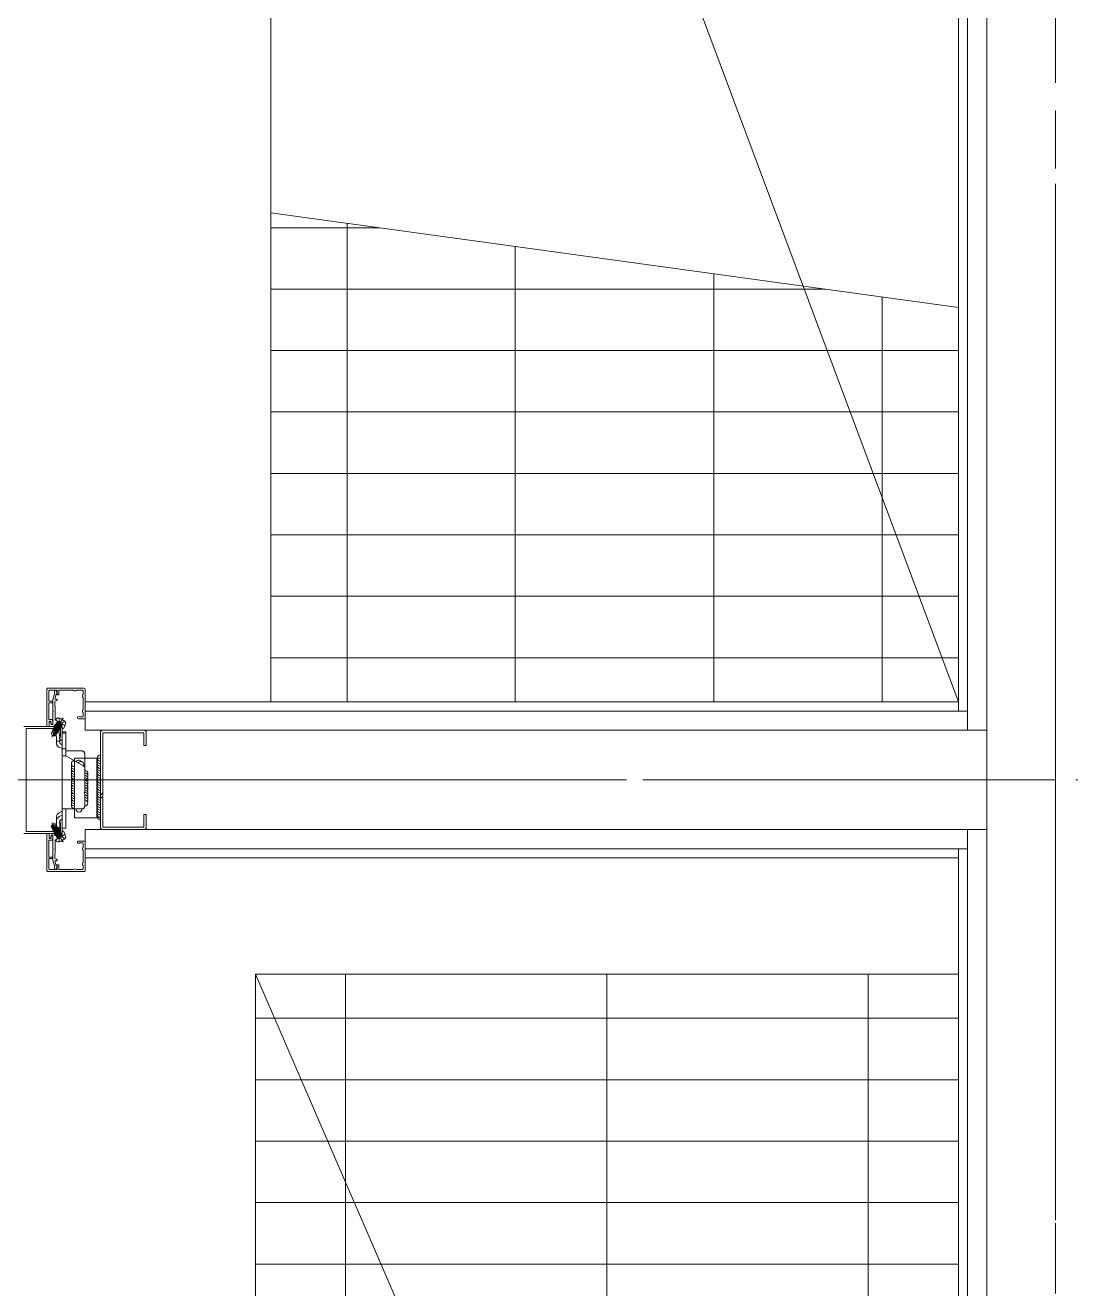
# Model space of a CAD drawing. Units: millimetres at full size. Extents: x -12803 to 120774, y -9413 to 101127.
# Drawn here: x 92400 to 93084, y 10164 to 10990 of the extents above; entities that cross this region are included whole.
import ezdxf

# ---------------------------------------------------------------- set-up
doc = ezdxf.new("R2010")
doc.units = ezdxf.units.MM
doc.header["$LTSCALE"] = 30
for name, pattern in [('CHAIN2', [12, 9, -1, 1, -1]), ('DASHED3', [4, 3, -1]), ('DOUBLE_CHAIN1', [8.8, 5, -1, 0.6, -0.6, 0.6, -1]), ('LONG_DOUBLE_CHAIN', [21.8, 18, -1, 0.6, -0.6, 0.6, -1])]:
    doc.linetypes.add(name, pattern=pattern)
doc.layers.add('0-0_NoName', color=7, linetype='Continuous')
for name, color, linetype, lineweight in [('0-5_AIHO47-厨房機器アウトライン', 7, 'Continuous', 15), ('0-6_AIHO30-厨房機器LL', 7, 'Continuous', 15), ('0-E_AIHO48-厨房機器既設品', 7, 'Continuous', 15), ('2-2_間仕切り芯', 7, 'DOUBLE_CHAIN1', 15), ('2-3_間仕切り', 7, 'Continuous', 15), ('2-A_建具', 7, 'Continuous', 15), ('3-2_AIHO08-壁芯', 7, 'CHAIN2', 15), ('3-3_AIHO30-厨房機器', 7, 'Continuous', 15), ('3-7_AIHO32-厨房機器補助線', 7, 'LONG_DOUBLE_CHAIN', 15)]:
    doc.layers.add(name, color=color, linetype=linetype, lineweight=lineweight)

# ---------------------------------------------------------------- blocks, each defined once
blk = doc.blocks.new('グループ部品-732')
at = {"layer": '0-5_AIHO47-厨房機器アウトライン'}
for p, q in [((92550.86, 10369.39), (92550.86, 9307.39)), ((93010.86, 10369.39), (92550.86, 10369.39)), ((93010.86, 9307.39), (93010.86, 10369.39))]:
    blk.add_line(p, q, dxfattribs=at)
at = {"layer": '0-6_AIHO30-厨房機器LL'}
for p, q in [((92609.86, 10103.25), (92609.86, 10369.39)), ((92780.86, 10080.24), (92780.86, 10369.39)), ((92951.86, 10057.22), (92951.86, 10369.39)), ((92550.86, 10340.46), (93010.86, 10340.46)), ((92550.86, 10300.26), (93010.86, 10300.26)), ((92550.86, 10260.06), (93010.86, 10260.06)), ((92550.86, 10219.86), (93010.86, 10219.86)), ((92550.86, 10179.66), (93010.86, 10179.66))]:
    blk.add_line(p, q, dxfattribs=at)
at = {"layer": '0-E_AIHO48-厨房機器既設品'}
for p, q in [((92560.86, 11752.41), (92560.86, 10547.41)), ((93010.86, 10547.41), (92560.86, 11752.41)), ((92560.86, 11752.41), (92560.86, 10547.41)), ((93010.86, 10547.41), (93010.86, 11752.41)), ((93010.86, 10547.41), (93010.86, 11752.41)), ((93010.86, 10805.6), (92560.86, 10867.52)), ((92631.95, 10857.74), (92560.86, 10857.74)), ((92610.86, 10860.64), (92610.86, 10547.41)), ((92720.86, 10845.5), (92720.86, 10547.41)), ((92850.86, 10827.62), (92850.86, 10547.41)), ((92924.11, 10817.54), (92560.86, 10817.54)), ((92960.86, 10812.48), (92960.86, 10547.41)), ((93010.86, 10777.34), (92560.86, 10777.34)), ((93010.86, 10737.14), (92560.86, 10737.14)), ((93010.86, 10696.94), (92560.86, 10696.94)), ((93010.86, 10656.74), (92560.86, 10656.74)), ((93010.86, 10616.54), (92560.86, 10616.54)), ((93010.86, 10576.34), (92560.86, 10576.34)), ((92560.86, 10547.41), (93010.86, 10547.41)), ((92560.86, 10547.41), (93010.86, 10547.41))]:
    blk.add_line(p, q, dxfattribs=at)
at = {"layer": '2-2_間仕切り芯'}
for p, q in [((93074.36, 15110.39), (93074.36, 6056.41)), ((90795.67, 10496.41), (93546.63, 10496.41))]:
    blk.add_line(p, q, dxfattribs=at)
at = {"layer": '2-3_間仕切り'}
for p, q in [((93010.86, 14463.91), (93010.86, 10541.41)), ((93016.86, 14463.91), (93016.86, 10528.91)), ((93029.36, 11818.91), (93029.36, 8828.91)), ((92439.36, 10547.41), (93010.86, 10547.41)), ((92439.36, 10541.41), (93016.86, 10541.41)), ((92439.36, 10528.91), (93029.36, 10528.91)), ((92439.36, 10463.91), (93029.36, 10463.91)), ((93016.86, 10463.91), (93016.86, 8828.91)), ((92439.36, 10451.41), (93016.86, 10451.41)), ((93010.86, 10451.41), (93010.86, 8841.41)), ((92439.36, 10445.41), (93010.86, 10445.41))]:
    blk.add_line(p, q, dxfattribs=at)
at = {"layer": '2-A_建具'}
for p, q in [((92439.36, 10528.91), (92439.36, 10555.91)), ((92399.36, 10531.41), (92424.36, 10531.41)), ((92419.29, 10531.24), (92419.2, 10531.09)), ((92419.29, 10531.24), (92419.72, 10531.24)), ((92423.06, 10529.87), (92419.29, 10531.24)), ((92419.64, 10531.84), (92419.55, 10531.69)), ((92419.55, 10531.69), (92419.77, 10531.31)), ((92419.55, 10531.69), (92423.33, 10530.32)), ((92419.64, 10531.84), (92420.07, 10531.84)), ((92423.41, 10530.47), (92419.64, 10531.84)), ((92419.72, 10531.24), (92419.77, 10531.31)), ((92419.72, 10531.24), (92422.84, 10530.24)), ((92422.89, 10530.32), (92419.77, 10531.31)), ((92419.9, 10532.3), (92420.12, 10531.92)), ((92420.03, 10535.56), (92420.67, 10536.48)), ((92426.09, 10532.06), (92420.03, 10535.56)), ((92420.07, 10531.84), (92420.12, 10531.92)), ((92420.07, 10531.84), (92423.19, 10530.85)), ((92420.34, 10533.06), (92420.25, 10532.91)), ((92420.25, 10532.91), (92420.47, 10532.53)), ((92420.25, 10532.91), (92424.03, 10531.53)), ((92420.42, 10532.45), (92420.47, 10532.53)), ((92423.59, 10531.53), (92420.47, 10532.53)), ((92420.6, 10533.51), (92420.82, 10533.13)), ((92420.6, 10533.51), (92424.38, 10532.14)), ((92420.77, 10533.06), (92420.82, 10533.13)), ((92420.77, 10533.06), (92423.89, 10532.06)), ((92423.94, 10532.14), (92420.82, 10533.13)), ((92420.95, 10534.12), (92421.17, 10533.74)), ((92424.42, 10532.21), (92420.99, 10534.19)), ((92421.12, 10533.66), (92421.17, 10533.74)), ((92422.53, 10533.3), (92421.17, 10533.74)), ((92421.31, 10534.24), (92421.21, 10534.07)), ((92421.37, 10530.9), (92421.97, 10531.94)), ((92422.47, 10532.8), (92424.93, 10537.06)), ((92423.54, 10531.46), (92423.59, 10531.53)), ((92423.76, 10531.08), (92423.54, 10531.46)), ((92424.03, 10531.53), (92423.59, 10531.53)), ((92423.89, 10532.06), (92423.94, 10532.14)), ((92424.11, 10531.68), (92423.89, 10532.06)), ((92424.38, 10532.14), (92423.94, 10532.14)), ((92424.11, 10531.68), (92424.03, 10531.53)), ((92424.3, 10532.51), (92424.2, 10532.34)), ((92424.36, 10531.41), (92424.36, 10522.41)), ((92424.42, 10532.21), (92424.38, 10532.14)), ((92426.09, 10532.06), (92426.56, 10533.08)), ((92435.11, 10536.41), (92438.86, 10536.41)), ((92423.26, 10530.11), (92400.76, 10530.11)), ((92400.76, 10530.11), (92400.76, 10462.71)), ((92418.28, 10528.83), (92417.13, 10526.85)), ((92417.13, 10526.85), (92417.93, 10525.22)), ((92418.4, 10527.15), (92417.17, 10526.92)), ((92420.87, 10530.03), (92417.59, 10524.34)), ((92418.81, 10526.45), (92417.93, 10525.22)), ((92418.19, 10525.07), (92417.93, 10525.22)), ((92418.24, 10529.42), (92418.15, 10529.27)), ((92418.15, 10529.27), (92418.37, 10528.89)), ((92418.15, 10529.27), (92420.77, 10528.32)), ((92418.37, 10525.39), (92418.19, 10525.07)), ((92419.99, 10525.2), (92418.19, 10525.07)), ((92418.24, 10529.42), (92418.67, 10529.42)), ((92420.91, 10528.45), (92418.24, 10529.42)), ((92420.17, 10527.74), (92418.28, 10528.83)), ((92418.32, 10528.81), (92418.37, 10528.89)), ((92420.62, 10528.17), (92418.37, 10528.89)), ((92419.83, 10525.52), (92418.37, 10525.39)), ((92418.59, 10530.03), (92418.5, 10529.87)), ((92418.5, 10529.87), (92418.72, 10529.5)), ((92418.5, 10529.87), (92422.28, 10528.5)), ((92418.59, 10530.03), (92419.02, 10530.03)), ((92422.36, 10528.65), (92418.59, 10530.03)), ((92418.67, 10529.42), (92418.72, 10529.5)), ((92418.67, 10529.42), (92421.79, 10528.43)), ((92421.84, 10528.5), (92418.72, 10529.5)), ((92418.81, 10526.45), (92421, 10528.54)), ((92418.94, 10530.63), (92418.85, 10530.48)), ((92418.85, 10530.48), (92419.07, 10530.1)), ((92418.85, 10530.48), (92422.63, 10529.11)), ((92418.94, 10530.63), (92419.37, 10530.63)), ((92422.71, 10529.26), (92418.94, 10530.63)), ((92419.02, 10530.03), (92419.07, 10530.1)), ((92419.02, 10530.03), (92422.14, 10529.03)), ((92422.19, 10529.11), (92419.07, 10530.1)), ((92419.2, 10531.09), (92419.42, 10530.71)), ((92419.2, 10531.09), (92422.98, 10529.71)), ((92419.37, 10530.63), (92419.42, 10530.71)), ((92419.37, 10530.63), (92422.49, 10529.64)), ((92422.54, 10529.71), (92419.42, 10530.71)), ((92422.03, 10529.28), (92419.77, 10528.88)), ((92421.14, 10527.18), (92420.88, 10527.33)), ((92421.09, 10527.21), (92421.49, 10527.9)), ((92421.33, 10528.11), (92421.93, 10527.9)), ((92422.01, 10528.05), (92421.41, 10528.27)), ((92421.79, 10528.43), (92421.84, 10528.5)), ((92422.01, 10528.05), (92421.79, 10528.43)), ((92422.28, 10528.5), (92421.84, 10528.5)), ((92422.01, 10528.05), (92421.93, 10527.9)), ((92422.14, 10529.03), (92422.19, 10529.11)), ((92422.36, 10528.65), (92422.14, 10529.03)), ((92422.63, 10529.11), (92422.19, 10529.11)), ((92422.36, 10528.65), (92422.28, 10528.5)), ((92422.49, 10529.64), (92422.54, 10529.71)), ((92422.71, 10529.26), (92422.49, 10529.64)), ((92422.98, 10529.71), (92422.54, 10529.71)), ((92422.71, 10529.26), (92422.63, 10529.11)), ((92422.71, 10524.41), (92423.26, 10524.41)), ((92422.71, 10523.54), (92422.71, 10524.41)), ((92423.36, 10522.41), (92422.71, 10523.54)), ((92422.84, 10530.24), (92422.89, 10530.32)), ((92423.06, 10529.87), (92422.84, 10530.24)), ((92422.86, 10520.81), (92422.86, 10524.61)), ((92423.33, 10530.32), (92422.89, 10530.32)), ((92423.06, 10529.87), (92422.98, 10529.71)), ((92423.19, 10530.85), (92423.24, 10530.93)), ((92423.41, 10530.47), (92423.19, 10530.85)), ((92423.26, 10524.41), (92423.26, 10530.11)), ((92423.41, 10530.47), (92423.33, 10530.32)), ((92426.66, 10519.41), (92426.66, 10527.01)), ((92449.36, 10465.51), (92449.36, 10527.31)), ((92450.96, 10528.91), (92477.76, 10528.91)), ((92424.36, 10522.06), (92422.86, 10522.77)), ((92424.36, 10522.41), (92423.36, 10522.41)), ((92424.36, 10522.89), (92424.36, 10522.18)), ((92424.36, 10512.11), (92424.36, 10512.41)), ((92449.36, 10510.73), (92449.36, 10471.73)), ((92439.16, 10488.62), (92439.16, 10503.89)), ((92449.36, 10486.41), (92450.96, 10488.01)), ((92449.36, 10484.29), (92450.96, 10485.89)), ((92422.46, 10475), (92424.36, 10475.88)), ((92424.36, 10473.71), (92424.36, 10473.41)), ((92479.36, 10473.91), (92479.36, 10465.51)), ((92417.13, 10465.97), (92417.93, 10467.6)), ((92417.49, 10465.95), (92418.11, 10467.28)), ((92420.87, 10462.79), (92417.59, 10468.48)), ((92417.93, 10467.6), (92418.19, 10467.75)), ((92418.11, 10467.28), (92417.93, 10467.6)), ((92418.81, 10466.37), (92418.19, 10467.75)), ((92419.99, 10467.62), (92418.19, 10467.75)), ((92418.81, 10466.37), (92419.52, 10463.42)), ((92419.25, 10464.55), (92421.14, 10465.64)), ((92419.39, 10463.94), (92421.14, 10465.53)), ((92421.58, 10465.53), (92419.44, 10463.74)), ((92419.49, 10463.55), (92421.66, 10465.38)), ((92419.61, 10466.37), (92420.03, 10467.55)), ((92421.14, 10465.64), (92419.99, 10467.62)), ((92420.33, 10465.35), (92422.59, 10464.95)), ((92420.56, 10472.01), (92420.56, 10469.47)), ((92420.56, 10469.42), (92420.56, 10466.65)), ((92421.09, 10465.61), (92421.14, 10465.53)), ((92421.58, 10465.53), (92421.14, 10465.53)), ((92421.66, 10465.38), (92421.44, 10465)), ((92421.66, 10465.38), (92421.58, 10465.53)), ((92422.86, 10466.45), (92422.34, 10463.54)), ((92422.44, 10472.4), (92424.36, 10473.31)), ((92422.71, 10469.28), (92423.36, 10470.41)), ((92422.71, 10468.41), (92422.71, 10469.28)), ((92423.26, 10468.41), (92422.71, 10468.41)), ((92422.86, 10469.42), (92422.86, 10466.45)), ((92423.26, 10462.71), (92423.26, 10468.41)), ((92423.36, 10470.41), (92424.36, 10470.41)), ((92424.36, 10470.76), (92423.43, 10470.32)), ((92424.36, 10461.41), (92399.36, 10461.41)), ((92400.76, 10462.71), (92423.26, 10462.71)), ((92418.28, 10463.99), (92418.54, 10464.14)), ((92418.32, 10464.01), (92418.72, 10463.33)), ((92418.99, 10463.36), (92418.5, 10462.95)), ((92418.59, 10462.79), (92418.5, 10462.95)), ((92418.59, 10462.79), (92419.08, 10463.21)), ((92418.59, 10462.79), (92419.02, 10462.79)), ((92421.93, 10464.93), (92418.85, 10462.34)), ((92418.85, 10462.34), (92419.07, 10462.72)), ((92418.94, 10462.19), (92418.85, 10462.34)), ((92418.94, 10462.19), (92422.01, 10464.77)), ((92418.94, 10462.19), (92419.37, 10462.19)), ((92421.44, 10465), (92419.02, 10462.79)), ((92419.02, 10462.79), (92419.07, 10462.72)), ((92419.07, 10462.72), (92421.49, 10464.93)), ((92422.28, 10464.32), (92419.2, 10461.73)), ((92419.2, 10461.73), (92419.42, 10462.11)), ((92419.29, 10461.58), (92419.2, 10461.73)), ((92419.29, 10461.58), (92422.36, 10464.17)), ((92419.29, 10461.58), (92419.72, 10461.58)), ((92421.79, 10464.39), (92419.37, 10462.19)), ((92419.37, 10462.19), (92419.42, 10462.11)), ((92419.42, 10462.11), (92421.84, 10464.32)), ((92422.63, 10463.71), (92419.55, 10461.13)), ((92419.55, 10461.13), (92419.77, 10461.51)), ((92419.64, 10460.98), (92419.55, 10461.13)), ((92419.64, 10460.98), (92422.71, 10463.56)), ((92419.64, 10460.98), (92420.07, 10460.98)), ((92422.14, 10463.79), (92419.72, 10461.58)), ((92419.72, 10461.58), (92419.77, 10461.51)), ((92419.77, 10461.51), (92422.19, 10463.71)), ((92422.98, 10463.11), (92419.9, 10460.52)), ((92419.9, 10460.52), (92420.12, 10460.9)), ((92419.99, 10460.37), (92419.9, 10460.52)), ((92419.99, 10460.37), (92423.06, 10462.96)), ((92419.99, 10460.37), (92420.42, 10460.37)), ((92420.03, 10457.26), (92426.09, 10460.76)), ((92420.03, 10457.26), (92420.67, 10456.34)), ((92422.49, 10463.18), (92420.07, 10460.98)), ((92420.07, 10460.98), (92420.12, 10460.9)), ((92420.12, 10460.9), (92422.54, 10463.11)), ((92420.34, 10459.76), (92420.77, 10459.76)), ((92422.84, 10462.58), (92420.42, 10460.37)), ((92420.42, 10460.37), (92420.47, 10460.29)), ((92423.68, 10461.89), (92420.6, 10459.31)), ((92420.6, 10459.31), (92420.82, 10459.69)), ((92420.69, 10459.16), (92420.6, 10459.31)), ((92420.69, 10459.16), (92421.12, 10459.16)), ((92420.77, 10459.76), (92420.82, 10459.69)), ((92420.82, 10459.69), (92423.24, 10461.89)), ((92424.03, 10461.29), (92420.95, 10458.7)), ((92420.95, 10458.7), (92421.17, 10459.08)), ((92420.99, 10458.63), (92420.95, 10458.7)), ((92420.99, 10458.63), (92424.42, 10460.61)), ((92423.54, 10461.36), (92421.12, 10459.16)), ((92421.12, 10459.16), (92421.17, 10459.08)), ((92421.17, 10459.08), (92423.59, 10461.29)), ((92421.31, 10458.58), (92421.21, 10458.75)), ((92421.37, 10461.92), (92421.97, 10460.88)), ((92421.44, 10465), (92421.49, 10464.93)), ((92421.93, 10464.93), (92421.49, 10464.93)), ((92422.01, 10464.77), (92421.79, 10464.39)), ((92421.79, 10464.39), (92421.84, 10464.32)), ((92422.28, 10464.32), (92421.84, 10464.32)), ((92422.01, 10464.77), (92421.93, 10464.93)), ((92422.36, 10464.17), (92422.14, 10463.79)), ((92422.14, 10463.79), (92422.19, 10463.71)), ((92422.63, 10463.71), (92422.19, 10463.71)), ((92422.36, 10464.17), (92422.28, 10464.32)), ((92422.47, 10460.02), (92424.93, 10455.76)), ((92422.71, 10463.56), (92422.49, 10463.18)), ((92422.49, 10463.18), (92422.54, 10463.11)), ((92422.98, 10463.11), (92422.54, 10463.11)), ((92422.71, 10463.56), (92422.63, 10463.71)), ((92423.06, 10462.96), (92422.84, 10462.58)), ((92422.84, 10462.58), (92422.89, 10462.5)), ((92422.88, 10459.72), (92423.94, 10460.68)), ((92423.33, 10462.5), (92422.89, 10462.5)), ((92423.06, 10462.96), (92422.98, 10463.11)), ((92423.19, 10461.97), (92423.24, 10461.89)), ((92423.68, 10461.89), (92423.24, 10461.89)), ((92423.54, 10461.36), (92423.59, 10461.29)), ((92424.03, 10461.29), (92423.59, 10461.29)), ((92423.76, 10461.74), (92423.68, 10461.89)), ((92423.89, 10460.76), (92423.94, 10460.68)), ((92424.38, 10460.68), (92423.94, 10460.68)), ((92424.3, 10460.31), (92424.2, 10460.48)), ((92426.09, 10460.76), (92426.56, 10459.74)), ((92439.36, 10463.91), (92439.36, 10436.91)), ((92477.76, 10463.91), (92450.96, 10463.91)), ((92435.11, 10456.41), (92438.86, 10456.41))]:
    blk.add_line(p, q, dxfattribs=at)
at = {"layer": '2-A_建具', "linetype": 'DASHED3'}
for p, q in [((92420.56, 10524.41), (92419.77, 10528.88)), ((92420.56, 10520.81), (92420.56, 10524.41)), ((92422.86, 10524.61), (92422.03, 10529.28)), ((92424.36, 10464.91), (92424.36, 10527.91)), ((92426.66, 10527.91), (92424.36, 10527.91)), ((92426.66, 10527.01), (92424.36, 10527.01)), ((92426.66, 10512.26), (92426.66, 10527.91)), ((92420.56, 10521.89), (92422.86, 10521.89)), ((92422.46, 10517.82), (92424.36, 10516.94)), ((92424.36, 10519.48), (92423.43, 10519.91)), ((92426.66, 10516.77), (92424.36, 10516.77)), ((92426.66, 10515.41), (92437.16, 10515.41)), ((92432.36, 10510.73), (92449.36, 10510.73)), ((92432.36, 10471.73), (92432.36, 10510.73)), ((92439.16, 10513.41), (92439.16, 10503.89)), ((92447.06, 10510.73), (92447.06, 10471.73)), ((92439.16, 10479.41), (92439.16, 10487.2)), ((92424.36, 10477.41), (92437.16, 10477.41)), ((92426.66, 10464.91), (92426.66, 10477.41)), ((92424.36, 10470.41), (92424.36, 10461.41)), ((92449.36, 10471.73), (92432.36, 10471.73)), ((92424.36, 10464.91), (92426.66, 10464.91))]:
    blk.add_line(p, q, dxfattribs=at)
at = {"layer": '2-A_建具'}
for points in [[(92438.86, 10556.41), (92414.86, 10556.41), (92414.36, 10555.91)], [(92414.36, 10555.91), (92414.36, 10531.41), (92418.91, 10531.41)], [(92417.76, 10547.91), (92415.66, 10547.91), (92415.66, 10554.61)], [(92416.16, 10555.11), (92421.16, 10555.11), (92421.16, 10553.08), (92420.76, 10552.51), (92420.76, 10552.01), (92422.16, 10552.01), (92422.16, 10555.11), (92431.83, 10555.11), (92432.07, 10554.99)], [(92418.26, 10541.87), (92418.26, 10548.92), (92419.26, 10552.65), (92419.26, 10554.61)], [(92420.19, 10554.86), (92421.31, 10552.92), (92420.51, 10552.7), (92419.6, 10549.31), (92420.66, 10549.31)], [(92433.64, 10554.99), (92433.88, 10555.11), (92437.56, 10555.11)], [(92438.06, 10554.61), (92438.06, 10552.43), (92437.94, 10552.2)], [(92437.94, 10550.62), (92438.06, 10550.39), (92438.06, 10542.43), (92437.94, 10542.2)], [(92418.25, 10533.35), (92418.03, 10535.91), (92415.66, 10535.91), (92415.66, 10546.91), (92417.76, 10546.91)], [(92416.85, 10534.2), (92417.13, 10532.61), (92418.26, 10532.61), (92418.26, 10540.95), (92418.38, 10541.14), (92418.38, 10541.69), (92418.26, 10541.87)], [(92419.46, 10547.11), (92419.46, 10544.71), (92419.76, 10544.41), (92419.76, 10535.71), (92422.66, 10534.03), (92422.76, 10533.84), (92423.24, 10533.56), (92423.46, 10533.57), (92426.27, 10531.95), (92425.15, 10530.01), (92424.36, 10530.01)], [(92437.94, 10540.62), (92438.06, 10540.39), (92438.06, 10538.11)], [(92415.86, 10531.41), (92415.86, 10534.81), (92416.98, 10534.81), (92417.26, 10533.22)], [(92424.36, 10531.41), (92422.2, 10531.41), (92419.73, 10532.84), (92418.91, 10531.41)], [(92423.76, 10531.08), (92419.99, 10532.45), (92419.9, 10532.3), (92423.68, 10530.93)], [(92419.99, 10532.45), (92420.42, 10532.45), (92423.54, 10531.46)], [(92423.76, 10531.08), (92423.68, 10530.93), (92423.24, 10530.93), (92420.12, 10531.92)], [(92424.11, 10531.68), (92420.34, 10533.06), (92420.77, 10533.06)], [(92423.99, 10532.46), (92420.69, 10533.66), (92420.6, 10533.51)], [(92420.69, 10533.66), (92421.12, 10533.66), (92422.88, 10533.1)], [(92420.99, 10534.19), (92420.95, 10534.12), (92421.42, 10533.95)], [(92422.46, 10536.88), (92422.34, 10534.86), (92423.03, 10533.76)], [(92426.01, 10534.83), (92424.32, 10533.71), (92423.03, 10533.76)], [(92437.56, 10537.61), (92435.84, 10537.61), (92435.63, 10537.7)], [(92418.37, 10525.39), (92421.4, 10528.24), (92419.83, 10525.52)], [(92418.76, 10526.36), (92418.4, 10527.15), (92418.98, 10528.43)], [(92421.14, 10527.18), (92419.99, 10525.2), (92419.83, 10525.52)], [(92421.93, 10527.9), (92421.49, 10527.9), (92421.24, 10527.97)], [(92479.36, 10527.31), (92479.36, 10518.91), (92477.76, 10518.91), (92477.76, 10527.31), (92450.96, 10527.31), (92450.96, 10465.51), (92477.76, 10465.51), (92477.76, 10473.91), (92479.36, 10473.91)], [(92418.28, 10463.99), (92417.13, 10465.97), (92417.49, 10465.95)], [(92418.11, 10467.28), (92419.06, 10463.23), (92417.49, 10465.95)], [(92418.76, 10466.46), (92419.61, 10466.37), (92420.43, 10465.23)], [(92420.56, 10466.65), (92420.08, 10463.94), (92422.34, 10463.54)], [(92414.36, 10436.91), (92414.36, 10461.41), (92418.91, 10461.41)], [(92418.25, 10459.47), (92418.03, 10456.91), (92415.66, 10456.91), (92415.66, 10445.91), (92417.76, 10445.91)], [(92415.86, 10461.41), (92415.86, 10458.01), (92416.98, 10458.01), (92417.26, 10459.6)], [(92416.85, 10458.62), (92417.13, 10460.21), (92418.26, 10460.21), (92418.26, 10451.87), (92418.38, 10451.69), (92418.38, 10451.14), (92418.26, 10450.95)], [(92418.5, 10462.95), (92418.72, 10463.33), (92418.91, 10463.5)], [(92419.46, 10445.71), (92419.46, 10448.11), (92419.76, 10448.41), (92419.76, 10457.11), (92422.66, 10458.79), (92422.76, 10458.99), (92423.24, 10459.26), (92423.46, 10459.25), (92426.27, 10460.87), (92425.15, 10462.81), (92424.36, 10462.81), (92424.36, 10461.41), (92422.2, 10461.41), (92419.73, 10459.98), (92418.91, 10461.41)], [(92420.34, 10459.76), (92423.41, 10462.35), (92423.33, 10462.5), (92420.25, 10459.91)], [(92420.34, 10459.76), (92420.25, 10459.91), (92420.47, 10460.29), (92422.89, 10462.5)], [(92420.69, 10459.16), (92423.76, 10461.74), (92423.54, 10461.36)], [(92423.41, 10462.35), (92423.19, 10461.97), (92420.77, 10459.76)], [(92421.42, 10458.87), (92424.11, 10461.14), (92424.03, 10461.29)], [(92422.46, 10455.94), (92422.34, 10457.96), (92423.03, 10459.06)], [(92424.11, 10461.14), (92423.89, 10460.76), (92422.53, 10459.52)], [(92426.01, 10457.99), (92424.32, 10459.11), (92423.03, 10459.06)], [(92424.42, 10460.61), (92424.38, 10460.68), (92423.99, 10460.36)], [(92418.26, 10450.95), (92418.26, 10443.9), (92419.26, 10440.17), (92419.26, 10438.21)], [(92437.56, 10455.21), (92435.84, 10455.21), (92435.63, 10455.12)], [(92437.94, 10452.2), (92438.06, 10452.43), (92438.06, 10454.71)], [(92437.94, 10442.2), (92438.06, 10442.43), (92438.06, 10450.39), (92437.94, 10450.62)], [(92417.76, 10444.91), (92415.66, 10444.91), (92415.66, 10438.21)], [(92416.16, 10437.71), (92421.16, 10437.71), (92421.16, 10439.74), (92420.76, 10440.31), (92420.76, 10440.81), (92422.16, 10440.81), (92422.16, 10437.71), (92431.83, 10437.71), (92432.07, 10437.83)], [(92420.19, 10437.96), (92421.31, 10439.9), (92420.51, 10440.12), (92419.6, 10443.51), (92420.66, 10443.51)], [(92438.06, 10438.21), (92438.06, 10440.39), (92437.94, 10440.62)], [(92438.86, 10436.41), (92414.86, 10436.41), (92414.36, 10436.91)], [(92433.64, 10437.83), (92433.88, 10437.71), (92437.56, 10437.71)]]:
    blk.add_lwpolyline(points, dxfattribs=at)
at = {"layer": '2-A_建具', "linetype": 'DASHED3'}
blk.add_lwpolyline([(92438.16, 10505.62), (92426.66, 10512.26), (92424.36, 10512.26)], dxfattribs=at)
at = {"layer": '2-A_建具'}
for centre, radius, start, end in [((92438.86, 10555.91), 0.5, 0.00001, 89.99999), ((92416.16, 10554.61), 0.5, 90.00001, 179.99999), ((92417.76, 10547.41), 0.5, 269.99999, 90.00001), ((92419.76, 10554.61), 0.5, 29.99999, 180), ((92420.66, 10547.11), 1.2, 90.00001, 179.99999), ((92420.66, 10548.81), 0.5, 269.99999, 90.00001), ((92432.86, 10555.61), 1, 217.97987, 322.02013), ((92437.56, 10554.61), 0.5, 0.00001, 89.99999), ((92438.56, 10551.41), 1, 127.97987, 232.02013), ((92438.56, 10541.41), 1, 127.97987, 232.02013), ((92416.36, 10534.11), 0.5, 9.99999, 180), ((92417.76, 10533.31), 0.5, 190.00001, 5), ((92421.73, 10535.74), 1.3, 75.88085, 145), ((92420.87, 10534.49), 0.5, 330, 60), ((92419.86, 10528.27), 9, 44.11915, 75.88085), ((92424.74, 10532.26), 0.5, 60, 150), ((92425.38, 10533.63), 1.3, 335, 44.11915), ((92435.11, 10537.16), 0.75, 45.58467, 269.99998), ((92437.56, 10538.11), 0.5, 270.00001, 359.99999), ((92438.86, 10536.91), 0.5, 270.00001, 359.99999), ((92421.19, 10528.37), 0.248, 330, 137.19096), ((92450.96, 10527.31), 1.6, 90, 180), ((92477.76, 10527.31), 1.6, 0, 90), ((92432.36, 10506.97), 2, 90, 270), ((92435.17, 10507.34), 2, 36.40668, 149.98486), ((92436.56, 10506.54), 2, 329.98486, 149.98486), ((92449.36, 10510.73), 2, 90, 270), ((92449.36, 10509.13), 2, 156.42182, 270), ((92449.36, 10507.53), 2, 156.42182, 270), ((92449.36, 10505.93), 2, 156.42182, 270), ((92432.36, 10505.37), 2, 156.42182, 270), ((92432.36, 10503.77), 2, 156.42182, 270), ((92432.36, 10502.17), 2, 156.42182, 270), ((92432.36, 10500.57), 2, 156.42182, 270), ((92432.36, 10498.97), 2, 156.42182, 270), ((92432.36, 10497.37), 2, 156.42182, 270), ((92437.16, 10503.89), 2, 0, 60), ((92439.16, 10500.61), 2, 336.42182, 90), ((92439.16, 10499.01), 2, 336.42182, 90), ((92439.16, 10497.41), 2, 336.42182, 90), ((92449.36, 10504.33), 2, 156.42182, 270), ((92449.36, 10502.73), 2, 156.42182, 270), ((92449.36, 10501.13), 2, 156.42182, 270), ((92449.36, 10499.53), 2, 156.42182, 270), ((92449.36, 10497.93), 2, 156.42182, 270), ((92432.36, 10495.77), 2, 156.42182, 270), ((92432.36, 10494.17), 2, 156.42182, 270), ((92432.36, 10492.57), 2, 156.42182, 270), ((92432.36, 10490.97), 2, 156.42182, 270), ((92432.36, 10489.37), 2, 156.42182, 270), ((92439.16, 10495.81), 2, 336.42182, 90), ((92439.16, 10494.21), 2, 336.42182, 90), ((92439.16, 10492.61), 2, 336.42182, 90), ((92439.16, 10491.01), 2, 336.42182, 90), ((92439.16, 10489.41), 2, 336.42182, 90), ((92449.36, 10496.33), 2, 156.42182, 270), ((92449.36, 10494.73), 2, 156.42182, 270), ((92449.36, 10493.13), 2, 156.42182, 270), ((92449.36, 10491.53), 2, 156.42182, 270), ((92449.36, 10489.93), 2, 156.42182, 270), ((92432.36, 10487.77), 2, 156.42182, 270), ((92432.36, 10486.17), 2, 156.42182, 270), ((92432.36, 10484.57), 2, 156.42182, 270), ((92432.36, 10482.97), 2, 156.42182, 270), ((92432.36, 10481.37), 2, 156.42182, 270), ((92439.86, 10487.91), 1, 134.427, 225.573), ((92439.16, 10487.81), 2, 336.42182, 90), ((92439.16, 10486.21), 2, 336.42182, 90), ((92439.16, 10484.61), 2, 336.42182, 90), ((92439.16, 10483.01), 2, 336.42182, 90), ((92439.16, 10481.41), 2, 270, 90), ((92449.36, 10488.33), 2, 156.42182, 270), ((92449.36, 10486.73), 2, 156.42182, 270), ((92449.36, 10485.13), 2, 156.42182, 270), ((92449.36, 10483.53), 2, 156.42182, 270), ((92449.36, 10481.93), 2, 156.42182, 270), ((92423.86, 10472.01), 3.3, 115, 180), ((92432.36, 10479.77), 2, 156.42182, 270), ((92435.36, 10477.41), 2, 180, 0), ((92449.36, 10480.33), 2, 156.42182, 270), ((92449.36, 10478.73), 2, 156.42182, 270), ((92449.36, 10477.13), 2, 156.42182, 270), ((92449.36, 10475.53), 2, 156.42182, 270), ((92449.36, 10473.93), 2, 156.42182, 270), ((92423.86, 10469.42), 3.3, 115.33088, 180), ((92423.86, 10469.42), 1, 115.33088, 180), ((92449.36, 10472.33), 2, 156.42182, 270), ((92450.96, 10465.51), 1.6, 180, 270), ((92477.76, 10465.51), 1.6, 270.00191, 0), ((92416.36, 10458.71), 0.5, 180, 350.00001), ((92417.76, 10459.51), 0.5, 355, 169.99999), ((92419.28, 10463.35), 0.248, 210, 17.19096), ((92420.87, 10458.33), 0.5, 300, 30), ((92419.86, 10464.55), 9, 284.11915, 315.88085), ((92424.74, 10460.56), 0.5, 210, 300), ((92425.38, 10459.19), 1.3, 315.88085, 25), ((92421.73, 10457.09), 1.3, 215, 284.11915), ((92435.11, 10455.66), 0.75, 90.00002, 314.41533), ((92437.56, 10454.71), 0.5, 0.00001, 89.99999), ((92438.56, 10451.41), 1, 127.97987, 232.02013), ((92438.86, 10455.91), 0.5, 0.00001, 89.99999), ((92417.76, 10445.41), 0.5, 269.99999, 90.00001), ((92420.66, 10445.71), 1.2, 180.00001, 269.99999), ((92420.66, 10444.01), 0.5, 269.99999, 90.00001), ((92438.56, 10441.41), 1, 127.97987, 232.02013), ((92416.16, 10438.21), 0.5, 180.00001, 269.99999), ((92419.76, 10438.21), 0.5, 180, 330.00001), ((92432.86, 10437.21), 1, 37.97987, 142.02013), ((92437.56, 10438.21), 0.5, 270.00001, 359.99999), ((92438.86, 10436.91), 0.5, 270.00001, 359.99999)]:
    blk.add_arc(centre, radius, start, end, dxfattribs=at)
at = {"layer": '2-A_建具', "linetype": 'DASHED3'}
for centre, radius, start, end in [((92423.86, 10520.81), 3.3, 180, 245), ((92423.86, 10520.81), 1, 180, 245), ((92437.16, 10513.41), 2, 0, 90), ((92437.16, 10479.41), 2, 270, 0)]:
    blk.add_arc(centre, radius, start, end, dxfattribs=at)
at = {"layer": '3-2_AIHO08-壁芯'}
for p, q in [((93074.36, 11946.41), (93074.36, 8796.41)), ((93074.36, 10496.41), (91649.36, 10496.41))]:
    blk.add_line(p, q, dxfattribs=at)
at = {"layer": '3-3_AIHO30-厨房機器'}
for p, q in [((92550.86, 10369.39), (92550.86, 9307.39)), ((93010.86, 10369.39), (92550.86, 10369.39)), ((93010.86, 9307.39), (93010.86, 10369.39))]:
    blk.add_line(p, q, dxfattribs=at)
at = {"layer": '3-7_AIHO32-厨房機器補助線'}
blk.add_line((92550.86, 10369.39), (93010.86, 9307.39), dxfattribs=at)
blk = doc.blocks.new('グループ部品-763')
at = {"layer": '0-5_AIHO47-厨房機器アウトライン'}
for p, q in [((92550.86, 10369.39), (92550.86, 9307.39)), ((93010.86, 10369.39), (92550.86, 10369.39)), ((93010.86, 9307.39), (93010.86, 10369.39))]:
    blk.add_line(p, q, dxfattribs=at)
at = {"layer": '0-6_AIHO30-厨房機器LL'}
for p, q in [((92609.86, 10103.25), (92609.86, 10369.39)), ((92780.86, 10080.24), (92780.86, 10369.39)), ((92951.86, 10057.22), (92951.86, 10369.39)), ((92550.86, 10340.46), (93010.86, 10340.46)), ((92550.86, 10300.26), (93010.86, 10300.26)), ((92550.86, 10260.06), (93010.86, 10260.06)), ((92550.86, 10219.86), (93010.86, 10219.86)), ((92550.86, 10179.66), (93010.86, 10179.66))]:
    blk.add_line(p, q, dxfattribs=at)
at = {"layer": '0-E_AIHO48-厨房機器既設品'}
for p, q in [((92560.86, 11752.41), (92560.86, 10547.41)), ((93010.86, 10547.41), (92560.86, 11752.41)), ((92560.86, 11752.41), (92560.86, 10547.41)), ((93010.86, 10547.41), (93010.86, 11752.41)), ((93010.86, 10547.41), (93010.86, 11752.41)), ((93010.86, 10805.6), (92560.86, 10867.52)), ((92631.95, 10857.74), (92560.86, 10857.74)), ((92610.86, 10860.64), (92610.86, 10547.41)), ((92720.86, 10845.5), (92720.86, 10547.41)), ((92850.86, 10827.62), (92850.86, 10547.41)), ((92924.11, 10817.54), (92560.86, 10817.54)), ((92960.86, 10812.48), (92960.86, 10547.41)), ((93010.86, 10777.34), (92560.86, 10777.34)), ((93010.86, 10737.14), (92560.86, 10737.14)), ((93010.86, 10696.94), (92560.86, 10696.94)), ((93010.86, 10656.74), (92560.86, 10656.74)), ((93010.86, 10616.54), (92560.86, 10616.54)), ((93010.86, 10576.34), (92560.86, 10576.34)), ((92560.86, 10547.41), (93010.86, 10547.41)), ((92560.86, 10547.41), (93010.86, 10547.41))]:
    blk.add_line(p, q, dxfattribs=at)
at = {"layer": '2-2_間仕切り芯'}
blk.add_line((90795.67, 10496.41), (93546.63, 10496.41), dxfattribs=at)
at = {"layer": '2-3_間仕切り'}
blk.add_line((93029.36, 11818.91), (93029.36, 8828.91), dxfattribs=at)
at = {"layer": '3-2_AIHO08-壁芯'}
for p, q in [((93074.36, 11946.41), (93074.36, 8796.41)), ((93074.36, 10496.41), (91649.36, 10496.41))]:
    blk.add_line(p, q, dxfattribs=at)
at = {"layer": '3-3_AIHO30-厨房機器'}
for p, q in [((92550.86, 10369.39), (92550.86, 9307.39)), ((93010.86, 10369.39), (92550.86, 10369.39)), ((93010.86, 9307.39), (93010.86, 10369.39))]:
    blk.add_line(p, q, dxfattribs=at)
at = {"layer": '3-7_AIHO32-厨房機器補助線'}
blk.add_line((92550.86, 10369.39), (93010.86, 9307.39), dxfattribs=at)

msp = doc.modelspace()

# ---------------------------------------------------------------- block references
at = {"layer": '0-0_NoName'}
for name in ['グループ部品-732', 'グループ部品-763']:
    msp.add_blockref(name, (0, 0), dxfattribs=at)

doc.saveas('drawing.dxf')
